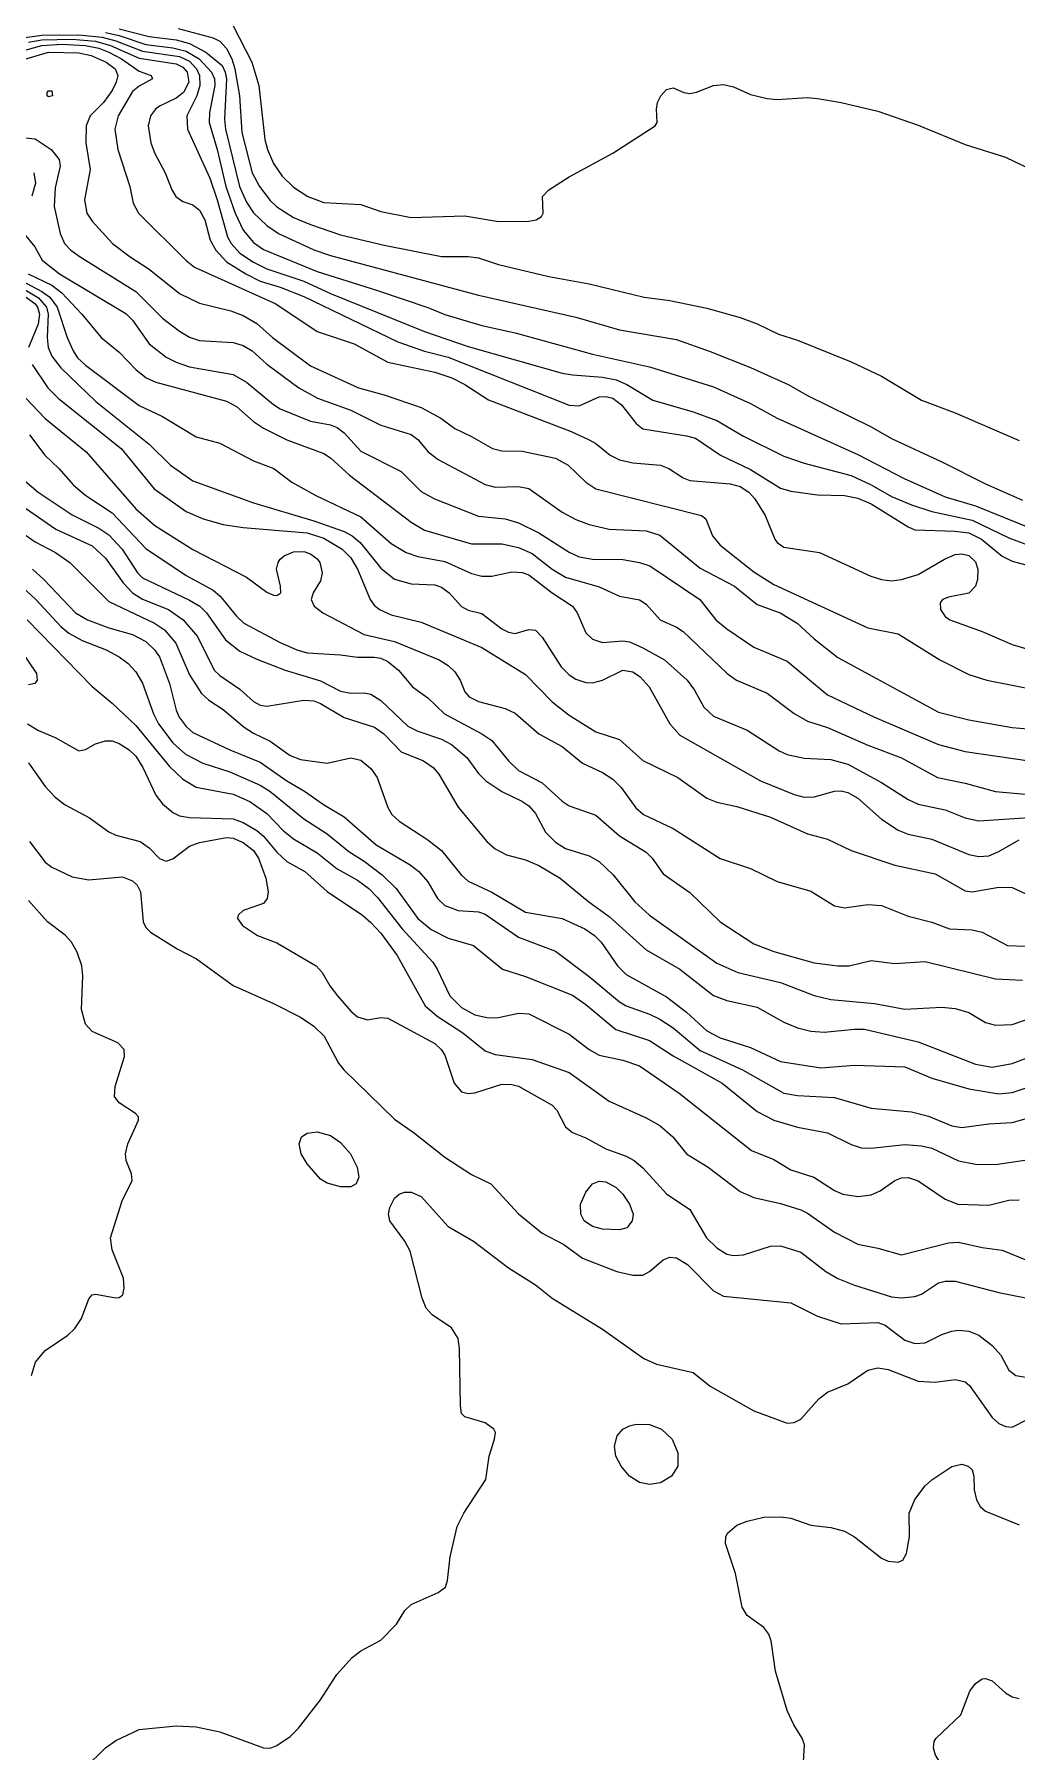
# Model space of a CAD drawing. Extents: x 474277 to 475042, y 254928 to 255625.
# Drawn here: x 474354.9 to 474377.33, y 255284.68 to 255323.88 of the extents above; entities that cross this region are included whole.
import ezdxf

# ---------------------------------------------------------------- set-up
doc = ezdxf.new("R2010")
doc.units = 0
doc.header["$MEASUREMENT"] = 0
doc.layers.add('BaseMapV2_DTM_export_MonNov09090547073261 — entities', color=1, linetype='CONTINUOUS')

msp = doc.modelspace()

# ---------------------------------------------------------------- linework, layer by layer
at = {"layer": 'BaseMapV2_DTM_export_MonNov09090547073261 — entities', "color": 15, "linetype": 'Continuous', "true_color": 0xb7484b}
for points in [[(474359.432, 255324.091, 86.5), (474359.866, 255323.248, 86.5), (474360.024, 255322.711, 86.5), (474360.163, 255321.484, 86.5), (474360.225, 255321.254, 86.5), (474360.361, 255320.93, 86.5), (474360.561, 255320.641, 86.5), (474360.821, 255320.394, 86.5), (474361.146, 255320.181, 86.5), (474361.511, 255320.046, 86.5), (474362.354, 255319.997, 86.5), (474362.814, 255319.841, 86.5), (474363.504, 255319.7, 86.5), (474364.731, 255319.742, 86.5), (474365.498, 255319.609, 86.5), (474366.188, 255319.614, 86.5), (474366.361, 255319.644, 86.5), (474366.481, 255319.721, 86.5), (474366.516, 255319.797, 86.5), (474366.506, 255320.181, 86.5), (474366.644, 255320.334, 86.5), (474367.108, 255320.627, 86.5), (474368.105, 255321.166, 86.5), (474369.077, 255321.791, 86.5), (474369.12, 255321.868, 86.5), (474369.102, 255322.174, 86.5), (474369.127, 255322.328, 86.5), (474369.202, 255322.481, 86.5), (474369.332, 255322.62, 86.5), (474369.485, 255322.661, 86.5), (474369.728, 255322.558, 86.5), (474369.869, 255322.531, 86.5), (474370.022, 255322.562, 86.5), (474370.405, 255322.714, 86.5), (474370.635, 255322.735, 86.5), (474370.865, 255322.682, 86.5), (474371.249, 255322.51, 86.5), (474371.632, 255322.419, 86.5), (474371.862, 255322.396, 86.5), (474372.552, 255322.437, 86.5), (474372.782, 255322.421, 86.5), (474373.323, 255322.328, 86.5), (474374.162, 255322.127, 86.5), (474375.082, 255321.805, 86.5), (474376.156, 255321.369, 86.5), (474377.076, 255321.076, 86.5), (474378.467, 255320.411, 86.5)], [(474354.227, 255323.391, 88), (474355.071, 255323.631, 88), (474355.53, 255323.656, 88), (474356.067, 255323.631, 88), (474356.373, 255323.565, 88), (474356.6, 255323.478, 88), (474356.893, 255323.325, 88), (474357.294, 255323.04, 88), (474357.569, 255322.941, 88), (474357.599, 255322.865, 88), (474357.294, 255322.702, 88), (474357.14, 255322.576, 88), (474356.816, 255322.021, 88), (474356.739, 255321.714, 88), (474356.81, 255321.254, 88), (474357.08, 255320.411, 88), (474357.16, 255320.027, 88), (474357.279, 255319.797, 88), (474358.367, 255318.723, 88), (474358.555, 255318.571, 88), (474360.414, 255317.727, 88), (474361.357, 255317.095, 88), (474362.201, 255316.819, 88), (474362.968, 255316.402, 88), (474364.041, 255316.171, 88), (474364.431, 255316.04, 88), (474364.73, 255315.887, 88), (474365.268, 255315.542, 88), (474367.156, 255314.814, 88), (474367.568, 255314.624, 88), (474367.722, 255314.539, 88), (474368.048, 255314.277, 88), (474368.258, 255314.171, 88), (474368.565, 255314.097, 88), (474369.195, 255314.047, 88), (474369.388, 255313.97, 88), (474369.715, 255313.758, 88), (474369.869, 255313.694, 88), (474370.789, 255313.623, 88), (474371.019, 255313.559, 88), (474371.213, 255313.433, 88), (474371.354, 255313.28, 88), (474371.586, 255312.897, 88), (474371.805, 255312.36, 88), (474371.862, 255312.283, 88), (474372.015, 255312.177, 88), (474372.83, 255312.053, 88), (474373.997, 255311.516, 88), (474374.239, 255311.438, 88), (474374.469, 255311.407, 88), (474374.699, 255311.434, 88), (474375.082, 255311.552, 88), (474375.678, 255311.9, 88), (474375.926, 255312.007, 88), (474376.079, 255312.023, 88), (474376.233, 255311.982, 88), (474376.386, 255311.837, 88), (474376.442, 255311.67, 88), (474376.436, 255311.44, 88), (474376.386, 255311.285, 88), (474376.233, 255311.129, 88), (474375.773, 255311.036, 88), (474375.639, 255310.98, 88), (474375.581, 255310.903, 88), (474375.589, 255310.75, 88), (474375.693, 255310.596, 88), (474375.803, 255310.52, 88), (474376.539, 255310.254, 88), (474377.229, 255309.954, 88), (474377.92, 255309.749, 88)], [(474354.687, 255323.809, 87.5), (474355.07, 255323.864, 87.5), (474355.913, 255323.869, 87.5), (474356.45, 255323.817, 87.5), (474356.757, 255323.734, 87.5), (474357.37, 255323.498, 87.5), (474358.214, 255323.377, 87.5), (474358.444, 255323.267, 87.5), (474358.605, 255323.095, 87.5), (474358.668, 255322.941, 87.5), (474358.681, 255322.711, 87.5), (474358.613, 255322.481, 87.5), (474358.384, 255322.021, 87.5), (474358.398, 255321.714, 87.5), (474358.904, 255320.602, 87.5), (474359.078, 255320.104, 87.5), (474359.314, 255319.261, 87.5), (474359.392, 255319.107, 87.5), (474359.594, 255318.886, 87.5), (474359.901, 255318.681, 87.5), (474360.207, 255318.526, 87.5), (474361.051, 255318.25, 87.5), (474361.664, 255317.963, 87.5), (474363.811, 255317.101, 87.5), (474364.808, 255316.758, 87.5), (474366.955, 255316.151, 87.5), (474367.185, 255316.106, 87.5), (474367.875, 255316.058, 87.5), (474368.182, 255315.993, 87.5), (474368.426, 255315.887, 87.5), (474369.025, 255315.533, 87.5), (474369.945, 255315.266, 87.5), (474370.482, 255315.066, 87.5), (474371.095, 255314.71, 87.5), (474372.015, 255314.25, 87.5), (474372.475, 255314.09, 87.5), (474373.549, 255313.813, 87.5), (474374.009, 255313.602, 87.5), (474374.469, 255313.335, 87.5), (474374.929, 255313.144, 87.5), (474375.389, 255312.99, 87.5), (474376.309, 255312.788, 87.5), (474377.153, 255312.387, 87.5), (474378.226, 255311.989, 87.5)], [(474354.763, 255323.704, 87.75), (474355.07, 255323.755, 87.75), (474355.76, 255323.77, 87.75), (474356.297, 255323.726, 87.75), (474356.64, 255323.631, 87.75), (474357.294, 255323.339, 87.75), (474358.137, 255323.21, 87.75), (474358.29, 255323.132, 87.75), (474358.393, 255323.018, 87.75), (474358.428, 255322.788, 87.75), (474358.304, 255322.558, 87.75), (474358.137, 255322.425, 87.75), (474357.754, 255322.241, 87.75), (474357.665, 255322.174, 87.75), (474357.555, 255322.021, 87.75), (474357.5, 255321.791, 87.75), (474357.557, 255321.408, 87.75), (474357.641, 255321.178, 87.75), (474357.889, 255320.718, 87.75), (474358.037, 255320.334, 87.75), (474358.127, 255320.181, 87.75), (474358.29, 255320.063, 87.75), (474358.52, 255319.99, 87.75), (474358.674, 255319.87, 87.75), (474358.79, 255319.644, 87.75), (474358.914, 255319.184, 87.75), (474359.044, 255318.954, 87.75), (474359.287, 255318.69, 87.75), (474359.726, 255318.417, 87.75), (474360.054, 255318.249, 87.75), (474360.514, 255318.107, 87.75), (474361.051, 255317.898, 87.75), (474363.198, 255316.864, 87.75), (474363.811, 255316.646, 87.75), (474364.348, 255316.512, 87.75), (474367.108, 255315.417, 87.75), (474367.338, 255315.403, 87.75), (474367.798, 255315.608, 87.75), (474367.952, 255315.618, 87.75), (474368.105, 255315.575, 87.75), (474368.308, 255315.427, 87.75), (474368.642, 255314.999, 87.75), (474368.795, 255314.88, 87.75), (474369.792, 255314.719, 87.75), (474369.992, 255314.66, 87.75), (474370.565, 255314.277, 87.75), (474371.249, 255313.945, 87.75), (474371.939, 255313.521, 87.75), (474372.169, 255313.456, 87.75), (474372.782, 255313.368, 87.75), (474373.396, 255313.358, 87.75), (474373.702, 255313.297, 87.75), (474374.009, 255313.165, 87.75), (474374.852, 255312.637, 87.75), (474375.006, 255312.571, 87.75), (474375.926, 255312.541, 87.75), (474376.233, 255312.499, 87.75), (474376.525, 255312.36, 87.75), (474376.999, 255311.971, 87.75), (474377.229, 255311.854, 87.75), (474377.536, 255311.774, 87.75)], [(474356.527, 255323.922, 87.25), (474356.834, 255323.854, 87.25), (474357.447, 255323.651, 87.25), (474358.06, 255323.576, 87.25), (474358.367, 255323.5, 87.25), (474358.661, 255323.325, 87.25), (474358.943, 255323.018, 87.25), (474359.014, 255322.865, 87.25), (474359.021, 255322.711, 87.25), (474358.897, 255322.098, 87.25), (474358.888, 255321.868, 87.25), (474359.074, 255321.254, 87.25), (474359.271, 255320.411, 87.25), (474359.483, 255319.797, 87.25), (474359.668, 255319.414, 87.25), (474359.901, 255319.132, 87.25), (474360.131, 255318.967, 87.25), (474361.357, 255318.471, 87.25), (474362.738, 255318.035, 87.25), (474363.888, 255317.645, 87.25), (474364.271, 255317.484, 87.25), (474365.115, 255317.238, 87.25), (474365.881, 255317.069, 87.25), (474367.645, 255316.585, 87.25), (474368.948, 255316.291, 87.25), (474370.405, 255315.833, 87.25), (474371.249, 255315.455, 87.25), (474371.862, 255315.118, 87.25), (474373.702, 255314.29, 87.25), (474374.759, 255313.74, 87.25), (474375.696, 255313.328, 87.25), (474376.386, 255313.121, 87.25), (474377.703, 255312.59, 87.25)], [(474356.834, 255324.011, 87), (474357.524, 255323.832, 87), (474358.137, 255323.756, 87), (474358.444, 255323.675, 87), (474358.813, 255323.478, 87), (474359.185, 255323.171, 87), (474359.259, 255323.018, 87), (474359.285, 255322.865, 87), (474359.245, 255321.944, 87), (474359.264, 255321.714, 87), (474359.585, 255320.411, 87), (474359.747, 255320.05, 87), (474359.901, 255319.807, 87), (474360.207, 255319.515, 87), (474360.475, 255319.337, 87), (474361.281, 255318.961, 87), (474361.664, 255318.832, 87), (474365.038, 255317.925, 87), (474367.262, 255317.424, 87), (474368.258, 255317.137, 87), (474369.562, 255316.916, 87), (474370.329, 255316.641, 87), (474371.249, 255316.28, 87), (474372.111, 255315.887, 87), (474372.552, 255315.64, 87), (474374.009, 255314.919, 87), (474374.469, 255314.654, 87), (474375.619, 255314.123, 87), (474376.616, 255313.618, 87), (474377.459, 255313.252, 87)], [(474358.184, 255324.015, 86.75), (474358.98, 255323.799, 86.75), (474359.134, 255323.724, 86.75), (474359.287, 255323.559, 86.75), (474359.411, 255323.325, 86.75), (474359.477, 255323.095, 86.75), (474359.586, 255322.481, 86.75), (474359.636, 255321.638, 86.75), (474359.871, 255320.718, 86.75), (474360.039, 255320.411, 86.75), (474360.284, 255320.086, 86.75), (474360.437, 255319.947, 86.75), (474360.821, 255319.704, 86.75), (474361.204, 255319.539, 86.75), (474361.894, 255319.304, 86.75), (474362.891, 255319.073, 86.75), (474364.194, 255318.811, 86.75), (474364.808, 255318.813, 86.75), (474365.038, 255318.783, 86.75), (474365.498, 255318.631, 86.75), (474366.648, 255318.357, 86.75), (474367.568, 255318.187, 86.75), (474368.821, 255317.881, 86.75), (474369.408, 255317.807, 86.75), (474370.252, 255317.629, 86.75), (474371.018, 255317.42, 86.75), (474371.402, 255317.277, 86.75), (474371.889, 255317.037, 86.75), (474372.322, 255316.899, 86.75), (474373.549, 255316.408, 86.75), (474374.239, 255316.079, 86.75), (474375.159, 255315.528, 86.75), (474375.926, 255315.24, 86.75), (474377.383, 255314.612, 86.75)], [(474354.533, 255323.273, 88.25), (474355.223, 255323.474, 88.25), (474355.913, 255323.462, 88.25), (474356.195, 255323.401, 88.25), (474356.538, 255323.248, 88.25), (474356.749, 255323.095, 88.25), (474356.804, 255322.941, 88.25), (474356.772, 255322.788, 88.25), (474356.68, 255322.6, 88.25), (474356.482, 255322.328, 88.25), (474356.177, 255322.021, 88.25), (474356.087, 255321.791, 88.25), (474356.073, 255321.408, 88.25), (474356.177, 255320.794, 88.25), (474356.047, 255320.104, 88.25), (474356.101, 255319.797, 88.25), (474356.22, 255319.617, 88.25), (474356.688, 255319.107, 88.25), (474357.086, 255318.801, 88.25), (474357.524, 255318.523, 88.25), (474358.214, 255317.967, 88.25), (474358.674, 255317.744, 88.25), (474359.39, 255317.574, 88.25), (474359.671, 255317.464, 88.25), (474359.977, 255317.282, 88.25), (474360.341, 255316.96, 88.25), (474361.204, 255316.315, 88.25), (474362.298, 255315.81, 88.25), (474362.891, 255315.65, 88.25), (474363.734, 255315.366, 88.25), (474364.184, 255315.12, 88.25), (474364.501, 255314.882, 88.25), (474364.885, 255314.703, 88.25), (474365.36, 255314.43, 88.25), (474365.575, 255314.376, 88.25), (474366.035, 255314.37, 88.25), (474366.801, 255314.207, 88.25), (474367.087, 255314.047, 88.25), (474367.492, 255313.658, 88.25), (474367.722, 255313.504, 88.25), (474370.133, 255312.897, 88.25), (474370.235, 255312.82, 88.25), (474370.383, 255312.437, 88.25), (474370.559, 255312.222, 88.25), (474371.325, 255311.61, 88.25), (474371.785, 255311.324, 88.25), (474373.932, 255310.331, 88.25), (474374.622, 255310.198, 88.25), (474375.571, 255309.6, 88.25), (474376.233, 255309.267, 88.25), (474376.651, 255309.139, 88.25), (474377.843, 255308.904, 88.25)], [(474355.316, 255322.481, 88.5), (474355.223, 255322.455, 88.5), (474355.193, 255322.481, 88.5), (474355.19, 255322.558, 88.5), (474355.223, 255322.596, 88.5), (474355.3, 255322.589, 88.5), (474355.316, 255322.481, 88.5)], [(474354.687, 255321.523, 88.5), (474354.917, 255321.494, 88.5), (474355.283, 255321.254, 88.5), (474355.468, 255321.024, 88.5), (474355.486, 255320.871, 88.5), (474355.377, 255320.376, 88.5), (474355.356, 255319.951, 88.5), (474355.492, 255319.337, 88.5), (474355.59, 255319.107, 88.5), (474355.733, 255318.954, 88.5), (474355.943, 255318.801, 88.5), (474357.217, 255318.012, 88.5), (474357.83, 255317.402, 88.5), (474358.214, 255317.105, 88.5), (474358.444, 255316.972, 88.5), (474358.674, 255316.895, 88.5), (474359.441, 255316.848, 88.5), (474359.671, 255316.781, 88.5), (474359.872, 255316.654, 88.5), (474360.207, 255316.355, 88.5), (474360.937, 255315.81, 88.5), (474361.365, 255315.58, 88.5), (474362.124, 255315.305, 88.5), (474362.814, 255314.96, 88.5), (474363.504, 255314.747, 88.5), (474363.658, 255314.63, 88.5), (474363.895, 255314.353, 88.5), (474364.118, 255314.178, 88.5), (474365.191, 255313.606, 88.5), (474365.421, 255313.548, 88.5), (474365.958, 255313.564, 88.5), (474366.188, 255313.516, 88.5), (474366.948, 255312.973, 88.5), (474367.262, 255312.804, 88.5), (474367.568, 255312.694, 88.5), (474368.028, 255312.586, 88.5), (474368.872, 255312.549, 88.5), (474369.178, 255312.447, 88.5), (474370.099, 255311.695, 88.5), (474370.885, 255311.286, 88.5), (474371.402, 255310.87, 88.5), (474371.93, 255310.673, 88.5), (474372.315, 255310.443, 88.5), (474372.706, 255310.084, 88.5), (474373.242, 255309.658, 88.5), (474375.543, 255308.411, 88.5), (474376.233, 255308.233, 88.5), (474377.229, 255308.058, 88.5), (474377.843, 255308.003, 88.5)], [(474354.885, 255320.718, 88.75), (474354.923, 255320.488, 88.75), (474354.84, 255320.189, 88.75)], [(474354.658, 255319.337, 88.75), (474354.913, 255319.031, 88.75), (474355.077, 255318.724, 88.75), (474355.478, 255318.417, 88.75), (474356.987, 255317.512, 88.75), (474357.14, 255317.354, 88.75), (474357.524, 255316.82, 88.75), (474357.907, 255316.512, 88.75), (474358.137, 255316.398, 88.75), (474358.444, 255316.294, 88.75), (474359.441, 255316.114, 88.75), (474359.747, 255315.944, 88.75), (474360.361, 255315.429, 88.75), (474360.514, 255315.332, 88.75), (474361.204, 255315.051, 88.75), (474361.664, 255314.971, 88.75), (474361.818, 255314.907, 88.75), (474361.971, 255314.787, 88.75), (474362.354, 255314.368, 88.75), (474363.274, 255313.901, 88.75), (474363.734, 255313.447, 88.75), (474364.034, 255313.28, 88.75), (474365.038, 255312.881, 88.75), (474365.651, 255312.825, 88.75), (474365.958, 255312.73, 88.75), (474366.418, 255312.5, 88.75), (474367.108, 255312.061, 88.75), (474367.338, 255311.954, 88.75), (474367.645, 255311.902, 88.75), (474368.335, 255311.894, 88.75), (474368.718, 255311.823, 88.75), (474368.954, 255311.746, 88.75), (474370.093, 255310.98, 88.75), (474370.463, 255310.52, 88.75), (474370.712, 255310.313, 88.75), (474371.325, 255309.889, 88.75), (474372.092, 255309.572, 88.75), (474373.012, 255308.804, 88.75), (474374.082, 255308.296, 88.75), (474375.543, 255307.669, 88.75), (474376.156, 255307.511, 88.75), (474377.613, 255307.295, 88.75)], [(474354.303, 255318.426, 89.25), (474355.07, 255318.009, 89.25), (474355.254, 255317.881, 89.25), (474355.424, 255317.651, 89.25), (474355.651, 255316.96, 89.25), (474355.783, 255316.654, 89.25), (474355.882, 255316.5, 89.25), (474356.067, 255316.329, 89.25), (474357.294, 255315.407, 89.25), (474357.83, 255315.162, 89.25), (474358.597, 255314.694, 89.25), (474359.134, 255314.553, 89.25), (474359.901, 255314.148, 89.25), (474360.371, 255313.97, 89.25), (474360.781, 255313.663, 89.25), (474361.326, 255313.357, 89.25), (474362.354, 255312.869, 89.25), (474363.044, 255312.26, 89.25), (474363.389, 255312.053, 89.25), (474363.658, 255311.966, 89.25), (474364.271, 255311.847, 89.25), (474364.885, 255311.577, 89.25), (474365.115, 255311.511, 89.25), (474365.345, 255311.514, 89.25), (474365.805, 255311.611, 89.25), (474366.035, 255311.596, 89.25), (474366.188, 255311.542, 89.25), (474366.725, 255311.13, 89.25), (474367.186, 255310.826, 89.25), (474367.295, 255310.673, 89.25), (474367.492, 255310.222, 89.25), (474367.645, 255310.076, 89.25), (474367.875, 255310, 89.25), (474368.335, 255310.037, 89.25), (474368.488, 255310.016, 89.25), (474368.795, 255309.88, 89.25), (474369.288, 255309.6, 89.25), (474369.802, 255309.139, 89.25), (474369.971, 255308.909, 89.25), (474370.186, 255308.526, 89.25), (474370.405, 255308.321, 89.25), (474371.172, 255308, 89.25), (474371.909, 255307.529, 89.25), (474372.092, 255307.441, 89.25), (474372.475, 255307.357, 89.25), (474373.089, 255307.326, 89.25), (474373.472, 255307.225, 89.25), (474374.239, 255306.805, 89.25), (474374.852, 255306.416, 89.25), (474375.082, 255306.311, 89.25), (474375.696, 255306.178, 89.25), (474376.156, 255305.994, 89.25), (474376.463, 255305.931, 89.25), (474377.613, 255306.004, 89.25)], [(474354.759, 255318.417, 89), (474355.3, 255318.154, 89), (474355.53, 255317.98, 89), (474355.988, 255317.497, 89), (474356.424, 255316.96, 89), (474356.834, 255316.628, 89), (474357.217, 255316.231, 89), (474357.456, 255316.04, 89), (474357.677, 255315.945, 89), (474359.287, 255315.509, 89), (474359.517, 255315.384, 89), (474359.901, 255315.042, 89), (474360.131, 255314.895, 89), (474360.667, 255314.627, 89), (474361.511, 255314.317, 89), (474361.664, 255314.217, 89), (474362.093, 255313.817, 89), (474363.504, 255312.744, 89), (474363.811, 255312.561, 89), (474364.885, 255312.253, 89), (474365.575, 255312.249, 89), (474365.958, 255312.165, 89), (474366.265, 255312.03, 89), (474366.725, 255311.672, 89), (474367.031, 255311.49, 89), (474367.798, 255311.272, 89), (474368.258, 255311.059, 89), (474368.718, 255310.976, 89), (474368.872, 255310.878, 89), (474369.188, 255310.52, 89), (474369.562, 255310.35, 89), (474369.715, 255310.249, 89), (474370.719, 255309.293, 89), (474370.934, 255309.139, 89), (474371.632, 255308.841, 89), (474372.245, 255308.377, 89), (474372.552, 255308.203, 89), (474373.012, 255308.06, 89), (474373.932, 255307.655, 89), (474374.699, 255307.363, 89), (474375.52, 255306.916, 89), (474376.156, 255306.79, 89), (474376.846, 255306.597, 89), (474378.456, 255306.452, 89)], [(474354.687, 255318.05, 89.5), (474354.993, 255317.867, 89.5), (474355.18, 255317.651, 89.5), (474355.215, 255317.497, 89.5), (474355.19, 255316.96, 89.5), (474355.214, 255316.73, 89.5), (474355.3, 255316.535, 89.5), (474355.503, 255316.27, 89.5), (474356.302, 255315.504, 89.5), (474357.524, 255314.526, 89.5), (474358.011, 255314.047, 89.5), (474358.52, 255313.687, 89.5), (474359.901, 255313.19, 89.5), (474361.281, 255312.775, 89.5), (474361.971, 255312.532, 89.5), (474362.154, 255312.437, 89.5), (474362.34, 255312.283, 89.5), (474362.814, 255311.694, 89.5), (474363.121, 255311.447, 89.5), (474363.504, 255311.34, 89.5), (474364.041, 255311.317, 89.5), (474364.194, 255311.266, 89.5), (474364.372, 255311.133, 89.5), (474364.655, 255310.822, 89.5), (474364.808, 255310.741, 89.5), (474365.115, 255310.659, 89.5), (474365.575, 255310.313, 89.5), (474365.728, 255310.233, 89.5), (474365.881, 255310.207, 89.5), (474366.188, 255310.294, 89.5), (474366.341, 255310.281, 89.5), (474366.495, 255310.123, 89.5), (474366.928, 255309.446, 89.5), (474367.108, 255309.261, 89.5), (474367.262, 255309.16, 89.5), (474367.492, 255309.087, 89.5), (474367.645, 255309.082, 89.5), (474367.875, 255309.137, 89.5), (474368.335, 255309.365, 89.5), (474368.565, 255309.329, 89.5), (474368.733, 255309.216, 89.5), (474368.936, 255308.986, 89.5), (474369.408, 255308.146, 89.5), (474369.638, 255307.882, 89.5), (474371.479, 255306.839, 89.5), (474372.245, 255306.531, 89.5), (474372.475, 255306.471, 89.5), (474372.706, 255306.477, 89.5), (474373.167, 255306.609, 89.5), (474373.319, 255306.614, 89.5), (474373.472, 255306.575, 89.5), (474373.702, 255306.442, 89.5), (474374.239, 255305.968, 89.5), (474374.622, 255305.717, 89.5), (474374.852, 255305.626, 89.5), (474375.389, 255305.511, 89.5), (474376.233, 255305.159, 89.5), (474376.463, 255305.114, 89.5), (474376.693, 255305.132, 89.5), (474376.923, 255305.226, 89.5), (474377.383, 255305.496, 89.5)], [(474354.717, 255317.881, 89.75), (474354.921, 255317.727, 89.75), (474354.975, 255317.651, 89.75), (474355.017, 255317.497, 89.75), (474354.984, 255317.267, 89.75), (474354.768, 255316.73, 89.75)], [(474354.85, 255316.347, 89.75), (474355.209, 255315.81, 89.75), (474355.453, 255315.567, 89.75), (474356.882, 255314.43, 89.75), (474357.638, 255313.51, 89.75), (474358.367, 255312.988, 89.75), (474358.754, 255312.82, 89.75), (474359.211, 255312.694, 89.75), (474359.671, 255312.624, 89.75), (474361.127, 255312.503, 89.75), (474361.511, 255312.379, 89.75), (474361.926, 255312.13, 89.75), (474362.124, 255311.93, 89.75), (474362.276, 255311.67, 89.75), (474362.565, 255310.98, 89.75), (474362.661, 255310.848, 89.75), (474362.778, 255310.75, 89.75), (474363.044, 255310.632, 89.75), (474363.734, 255310.462, 89.75), (474365.115, 255309.888, 89.75), (474366.111, 255309.265, 89.75), (474366.725, 255308.646, 89.75), (474367.108, 255308.341, 89.75), (474367.722, 255307.96, 89.75), (474368.258, 255307.784, 89.75), (474368.795, 255307.308, 89.75), (474369.596, 255306.916, 89.75), (474370.252, 255306.449, 89.75), (474370.482, 255306.358, 89.75), (474370.942, 255306.254, 89.75), (474371.709, 255306.015, 89.75), (474372.552, 255305.629, 89.75), (474373.012, 255305.507, 89.75), (474373.549, 255305.252, 89.75), (474374.546, 255304.914, 89.75), (474375.466, 255304.717, 89.75), (474376.156, 255304.327, 89.75), (474376.309, 255304.305, 89.75), (474376.923, 255304.416, 89.75), (474377.229, 255304.408, 89.75), (474377.536, 255304.265, 89.75)], [(474354.687, 255315.595, 90), (474355.147, 255315.116, 90), (474356.081, 255314.353, 90), (474357.221, 255313.05, 90), (474357.654, 255312.667, 90), (474358.52, 255312.12, 90), (474359.747, 255311.492, 90), (474360.207, 255311.15, 90), (474360.361, 255311.08, 90), (474360.437, 255311.073, 90), (474360.528, 255311.133, 90), (474360.523, 255311.286, 90), (474360.431, 255311.67, 90), (474360.466, 255311.823, 90), (474360.516, 255311.9, 90), (474360.604, 255311.976, 90), (474360.821, 255312.066, 90), (474361.051, 255312.074, 90), (474361.204, 255312.024, 90), (474361.357, 255311.909, 90), (474361.417, 255311.823, 90), (474361.473, 255311.593, 90), (474361.434, 255311.408, 90), (474361.268, 255311.133, 90), (474361.223, 255310.98, 90), (474361.292, 255310.826, 90), (474361.486, 255310.673, 90), (474362.431, 255310.18, 90), (474363.121, 255310.025, 90), (474364.146, 255309.6, 90), (474364.348, 255309.472, 90), (474364.501, 255309.326, 90), (474364.619, 255309.139, 90), (474364.731, 255308.871, 90), (474364.827, 255308.756, 90), (474365.038, 255308.649, 90), (474365.651, 255308.491, 90), (474365.881, 255308.385, 90), (474366.42, 255307.913, 90), (474366.955, 255307.626, 90), (474367.415, 255307.241, 90), (474367.875, 255307.03, 90), (474368.105, 255306.876, 90), (474368.3, 255306.686, 90), (474368.634, 255306.226, 90), (474368.812, 255306.072, 90), (474369.485, 255305.75, 90), (474370.559, 255305.072, 90), (474371.249, 255304.837, 90), (474371.862, 255304.541, 90), (474372.629, 255304.323, 90), (474373.166, 255303.987, 90), (474373.396, 255303.946, 90), (474373.932, 255304.015, 90), (474374.239, 255303.999, 90), (474374.852, 255303.752, 90), (474375.389, 255303.616, 90), (474375.798, 255303.465, 90), (474376.309, 255303.439, 90), (474376.539, 255303.39, 90), (474377.119, 255303.082, 90), (474377.536, 255303.066, 90)], [(474354.791, 255314.737, 90.25), (474355.139, 255314.277, 90.25), (474355.463, 255313.97, 90.25), (474355.792, 255313.587, 90.25), (474356.072, 255313.357, 90.25), (474356.68, 255312.958, 90.25), (474357.447, 255312.144, 90.25), (474358.367, 255311.527, 90.25), (474358.98, 255311.197, 90.25), (474359.146, 255311.056, 90.25), (474359.517, 255310.603, 90.25), (474359.684, 255310.443, 90.25), (474360.514, 255310, 90.25), (474360.897, 255309.828, 90.25), (474361.127, 255309.766, 90.25), (474361.894, 255309.719, 90.25), (474362.278, 255309.665, 90.25), (474362.661, 255309.668, 90.25), (474362.814, 255309.639, 90.25), (474362.968, 255309.567, 90.25), (474363.216, 255309.369, 90.25), (474363.538, 255308.986, 90.25), (474363.888, 255308.734, 90.25), (474364.264, 255308.373, 90.25), (474365.12, 255307.913, 90.25), (474365.345, 255307.761, 90.25), (474365.728, 255307.296, 90.25), (474365.958, 255307.074, 90.25), (474366.495, 255306.799, 90.25), (474366.955, 255306.377, 90.25), (474367.108, 255306.274, 90.25), (474367.722, 255306.058, 90.25), (474368.258, 255305.584, 90.25), (474368.872, 255305.212, 90.25), (474369.003, 255305.076, 90.25), (474369.255, 255304.716, 90.25), (474369.869, 255304.295, 90.25), (474370.561, 255303.619, 90.25), (474371.325, 255303.121, 90.25), (474371.785, 255302.942, 90.25), (474372.706, 255302.689, 90.25), (474373.242, 255302.617, 90.25), (474373.507, 255302.622, 90.25), (474374.009, 255302.743, 90.25), (474374.546, 255302.672, 90.25), (474375.236, 255302.719, 90.25), (474376.846, 255302.321, 90.25), (474377.459, 255302.293, 90.25)], [(474354.533, 255313.816, 90.5), (474354.988, 255313.433, 90.5), (474355.76, 255312.917, 90.5), (474356.373, 255312.61, 90.5), (474356.604, 255312.458, 90.5), (474356.909, 255312.13, 90.5), (474357.256, 255311.593, 90.5), (474357.37, 255311.475, 90.5), (474358.444, 255310.968, 90.5), (474358.676, 255310.826, 90.5), (474358.833, 255310.673, 90.5), (474359.266, 255310.06, 90.5), (474359.594, 255309.798, 90.5), (474359.977, 255309.616, 90.5), (474360.627, 255309.369, 90.5), (474361.434, 255309.124, 90.5), (474361.894, 255308.89, 90.5), (474362.124, 255308.846, 90.5), (474362.431, 255308.847, 90.5), (474362.584, 255308.818, 90.5), (474362.814, 255308.675, 90.5), (474363.428, 255308.092, 90.5), (474363.658, 255307.978, 90.5), (474364.194, 255307.79, 90.5), (474364.424, 255307.667, 90.5), (474364.776, 255307.376, 90.5), (474365.038, 255307.005, 90.5), (474365.208, 255306.839, 90.5), (474365.575, 255306.6, 90.5), (474366.033, 255306.379, 90.5), (474366.188, 255306.27, 90.5), (474366.341, 255306.095, 90.5), (474366.571, 255305.673, 90.5), (474366.801, 255305.444, 90.5), (474367.031, 255305.294, 90.5), (474367.568, 255305.128, 90.5), (474367.794, 255304.999, 90.5), (474368.114, 255304.692, 90.5), (474368.607, 255304.079, 90.5), (474368.947, 255303.772, 90.5), (474370.482, 255302.677, 90.5), (474370.961, 255302.469, 90.5), (474371.939, 255302.236, 90.5), (474372.706, 255301.944, 90.5), (474373.089, 255301.851, 90.5), (474374.086, 255301.755, 90.5), (474374.776, 255301.632, 90.5), (474375.619, 255301.675, 90.5), (474375.926, 255301.645, 90.5), (474376.233, 255301.55, 90.5), (474376.616, 255301.327, 90.5), (474376.846, 255301.262, 90.5), (474377.229, 255301.28, 90.5), (474377.689, 255301.441, 90.5)], [(474354.502, 255313.203, 90.75), (474355.394, 255312.59, 90.75), (474356.22, 255312.205, 90.75), (474356.527, 255311.926, 90.75), (474356.925, 255311.363, 90.75), (474357.14, 255311.135, 90.75), (474357.37, 255310.99, 90.75), (474357.963, 255310.75, 90.75), (474358.3, 255310.52, 90.75), (474358.629, 255310.136, 90.75), (474359.006, 255309.369, 90.75), (474359.134, 255309.248, 90.75), (474359.594, 255308.936, 90.75), (474359.901, 255308.651, 90.75), (474360.054, 255308.565, 90.75), (474360.207, 255308.547, 90.75), (474361.051, 255308.679, 90.75), (474361.281, 255308.669, 90.75), (474361.434, 255308.608, 90.75), (474361.971, 255308.287, 90.75), (474362.668, 255308.066, 90.75), (474362.877, 255307.913, 90.75), (474363.274, 255307.5, 90.75), (474363.783, 255307.299, 90.75), (474364.006, 255307.146, 90.75), (474364.134, 255306.993, 90.75), (474364.578, 255306.243, 90.75), (474365.229, 255305.459, 90.75), (474365.421, 255305.287, 90.75), (474365.683, 255305.152, 90.75), (474366.111, 255305.035, 90.75), (474366.418, 255304.906, 90.75), (474366.908, 255304.616, 90.75), (474367.56, 255304.079, 90.75), (474368.028, 255303.742, 90.75), (474368.872, 255302.98, 90.75), (474369.638, 255302.541, 90.75), (474370.405, 255301.943, 90.75), (474370.712, 255301.825, 90.75), (474371.402, 255301.676, 90.75), (474372.015, 255301.336, 90.75), (474372.322, 255301.204, 90.75), (474372.629, 255301.126, 90.75), (474372.936, 255301.105, 90.75), (474373.626, 255301.176, 90.75), (474373.856, 255301.17, 90.75), (474375.082, 255300.885, 90.75), (474376.386, 255300.372, 90.75), (474376.769, 255300.304, 90.75), (474377.229, 255300.387, 90.75), (474378.073, 255300.705, 90.75)], [(474354.612, 255312.513, 91), (474354.917, 255312.295, 91), (474355.382, 255312.053, 91), (474355.713, 255311.823, 91), (474356.604, 255310.932, 91), (474357.643, 255310.443, 91), (474357.874, 255310.29, 91), (474358.128, 255309.983, 91), (474358.444, 255309.263, 91), (474358.715, 255308.833, 91), (474358.882, 255308.679, 91), (474359.211, 255308.473, 91), (474359.693, 255308.066, 91), (474359.901, 255307.932, 91), (474360.284, 255307.748, 91), (474360.744, 255307.417, 91), (474360.974, 255307.331, 91), (474361.587, 255307.248, 91), (474362.124, 255307.363, 91), (474362.354, 255307.315, 91), (474362.584, 255307.121, 91), (474362.727, 255306.916, 91), (474362.968, 255306.231, 91), (474363.062, 255306.072, 91), (474363.233, 255305.919, 91), (474363.888, 255305.492, 91), (474364.194, 255305.251, 91), (474364.647, 255304.692, 91), (474364.808, 255304.554, 91), (474365.345, 255304.301, 91), (474366.111, 255303.845, 91), (474366.955, 255303.702, 91), (474367.466, 255303.465, 91), (474367.688, 255303.312, 91), (474367.845, 255303.159, 91), (474368.218, 255302.622, 91), (474368.412, 255302.421, 91), (474369.332, 255301.913, 91), (474369.792, 255301.562, 91), (474370.252, 255301.134, 91), (474370.559, 255300.975, 91), (474371.249, 255300.752, 91), (474371.939, 255300.433, 91), (474372.859, 255300.29, 91), (474373.626, 255300.347, 91), (474374.776, 255300.311, 91), (474375.389, 255300.057, 91), (474376.233, 255299.807, 91), (474376.923, 255299.698, 91), (474377.229, 255299.725, 91), (474377.843, 255299.93, 91)], [(474354.857, 255311.67, 91.25), (474355.119, 255311.44, 91.25), (474355.838, 255310.673, 91.25), (474356.117, 255310.52, 91.25), (474356.604, 255310.333, 91.25), (474357.14, 255310.183, 91.25), (474357.447, 255310.021, 91.25), (474357.647, 255309.83, 91.25), (474357.754, 255309.671, 91.25), (474357.987, 255309.063, 91.25), (474358.137, 255308.451, 91.25), (474358.207, 255308.296, 91.25), (474358.367, 255308.08, 91.25), (474358.52, 255307.946, 91.25), (474359.364, 255307.549, 91.25), (474360.054, 255307.269, 91.25), (474360.667, 255306.839, 91.25), (474361.072, 255306.609, 91.25), (474361.499, 255306.302, 91.25), (474361.971, 255306.018, 91.25), (474362.705, 255305.382, 91.25), (474363.481, 255304.922, 91.25), (474363.68, 255304.769, 91.25), (474363.885, 255304.539, 91.25), (474364.106, 255304.156, 91.25), (474364.271, 255303.998, 91.25), (474364.578, 255303.879, 91.25), (474365.038, 255303.848, 91.25), (474365.191, 255303.801, 91.25), (474365.958, 255303.269, 91.25), (474366.801, 255302.954, 91.25), (474367.568, 255302.373, 91.25), (474368.258, 255301.795, 91.25), (474368.412, 255301.708, 91.25), (474368.948, 255301.516, 91.25), (474369.178, 255301.403, 91.25), (474369.485, 255301.2, 91.25), (474370.099, 255300.682, 91.25), (474371.069, 255300.245, 91.25), (474372.015, 255299.713, 91.25), (474372.322, 255299.658, 91.25), (474373.166, 255299.615, 91.25), (474374.009, 255299.37, 91.25), (474374.929, 255299.285, 91.25), (474375.313, 255299.183, 91.25), (474375.849, 255298.966, 91.25), (474376.079, 255298.928, 91.25), (474376.693, 255299.015, 91.25), (474377.229, 255299.039, 91.25), (474378.226, 255299.322, 91.25)], [(474354.533, 255311.351, 91.5), (474354.934, 255310.98, 91.5), (474355.503, 255310.366, 91.5), (474355.689, 255310.213, 91.5), (474355.99, 255310.046, 91.5), (474356.54, 255309.83, 91.5), (474356.834, 255309.675, 91.5), (474357.044, 255309.523, 91.5), (474357.217, 255309.328, 91.5), (474357.37, 255309.071, 91.5), (474357.623, 255308.373, 91.5), (474357.735, 255308.143, 91.5), (474358.06, 255307.709, 91.5), (474358.351, 255307.453, 91.5), (474358.75, 255307.245, 91.5), (474359.364, 255307.05, 91.5), (474360.054, 255306.742, 91.5), (474360.278, 255306.609, 91.5), (474361.051, 255305.974, 91.5), (474361.587, 255305.628, 91.5), (474362.082, 255305.229, 91.5), (474362.431, 255305.01, 91.5), (474362.839, 255304.692, 91.5), (474363.158, 255304.386, 91.5), (474363.655, 255303.695, 91.5), (474363.964, 255303.445, 91.5), (474364.348, 255303.253, 91.5), (474364.925, 255303.082, 91.5), (474365.592, 255302.545, 91.5), (474366.111, 255302.373, 91.5), (474367.185, 255301.949, 91.5), (474367.492, 255301.732, 91.5), (474368.176, 255301.165, 91.5), (474368.948, 255300.917, 91.5), (474369.485, 255300.562, 91.5), (474370.605, 255299.938, 91.5), (474371.402, 255299.295, 91.5), (474371.785, 255299.095, 91.5), (474372.322, 255298.933, 91.5), (474373.012, 255298.805, 91.5), (474373.549, 255298.54, 91.5), (474373.779, 255298.464, 91.5), (474374.009, 255298.454, 91.5), (474374.776, 255298.54, 91.5), (474375.159, 255298.512, 91.5), (474375.389, 255298.457, 91.5), (474376.003, 255298.166, 91.5), (474376.386, 255298.088, 91.5), (474376.846, 255298.085, 91.5), (474377.613, 255298.2, 91.5)], [(474354.733, 255310.52, 91.75), (474356.22, 255308.995, 91.75), (474356.68, 255308.614, 91.75), (474357.217, 255308.102, 91.75), (474357.984, 255307.169, 91.75), (474358.29, 255306.882, 91.75), (474358.597, 255306.696, 91.75), (474359.441, 255306.535, 91.75), (474359.824, 255306.368, 91.75), (474360.207, 255306.094, 91.75), (474360.591, 255305.702, 91.75), (474360.821, 255305.515, 91.75), (474361.357, 255305.196, 91.75), (474361.818, 255304.832, 91.75), (474362.278, 255304.57, 91.75), (474362.537, 255304.386, 91.75), (474362.738, 255304.181, 91.75), (474363.302, 255303.465, 91.75), (474363.998, 255302.699, 91.75), (474364.098, 255302.545, 91.75), (474364.388, 255301.932, 91.75), (474364.655, 255301.669, 91.75), (474364.961, 255301.496, 91.75), (474365.268, 255301.432, 91.75), (474365.498, 255301.435, 91.75), (474365.958, 255301.54, 91.75), (474366.188, 255301.526, 91.75), (474367.108, 255301.056, 91.75), (474367.568, 255300.708, 91.75), (474367.798, 255300.579, 91.75), (474368.335, 255300.466, 91.75), (474368.718, 255300.335, 91.75), (474369.626, 255299.708, 91.75), (474371.274, 255298.405, 91.75), (474371.785, 255298.197, 91.75), (474372.169, 255297.958, 91.75), (474372.698, 255297.791, 91.75), (474373.166, 255297.492, 91.75), (474373.356, 255297.408, 91.75), (474373.702, 255297.356, 91.75), (474374.009, 255297.392, 91.75), (474374.215, 255297.485, 91.75), (474374.546, 255297.719, 91.75), (474374.699, 255297.775, 91.75), (474374.852, 255297.787, 91.75), (474375.082, 255297.714, 91.75), (474375.696, 255297.289, 91.75), (474375.987, 255297.178, 91.75), (474376.693, 255297.151, 91.75), (474377.153, 255297.268, 91.75), (474377.383, 255297.274, 91.75)], [(474354.583, 255309.83, 92), (474354.949, 255309.293, 92), (474354.962, 255309.139, 92), (474354.91, 255309.063, 92), (474354.763, 255309.036, 92)], [(474354.747, 255308.143, 92), (474354.993, 255307.988, 92), (474355.377, 255307.827, 92), (474355.913, 255307.527, 92), (474356.067, 255307.554, 92), (474356.297, 255307.683, 92), (474356.527, 255307.758, 92), (474356.68, 255307.752, 92), (474356.834, 255307.694, 92), (474357.064, 255307.549, 92), (474357.217, 255307.404, 92), (474357.378, 255307.146, 92), (474357.677, 255306.511, 92), (474357.83, 255306.318, 92), (474358.06, 255306.12, 92), (474358.214, 255306.046, 92), (474358.444, 255306.003, 92), (474359.441, 255305.973, 92), (474359.671, 255305.887, 92), (474359.977, 255305.711, 92), (474360.131, 255305.582, 92), (474360.437, 255305.216, 92), (474360.667, 255304.999, 92), (474361.079, 255304.769, 92), (474361.587, 255304.317, 92), (474362.396, 255303.772, 92), (474362.584, 255303.61, 92), (474362.814, 255303.366, 92), (474363.183, 255302.852, 92), (474363.825, 255301.702, 92), (474364.101, 255301.472, 92), (474364.687, 255301.088, 92), (474365.191, 255300.681, 92), (474365.421, 255300.595, 92), (474366.265, 255300.48, 92), (474367.108, 255300.184, 92), (474368.028, 255299.531, 92), (474368.872, 255299.152, 92), (474369.178, 255298.97, 92), (474369.476, 255298.712, 92), (474369.792, 255298.327, 92), (474370.282, 255298.021, 92), (474371.019, 255297.466, 92), (474371.325, 255297.331, 92), (474371.939, 255297.196, 92), (474372.399, 255297.05, 92), (474372.552, 255296.971, 92), (474373.166, 255296.537, 92), (474373.702, 255296.265, 92), (474374.162, 255296.173, 92), (474374.699, 255296.021, 92), (474375.773, 255296.297, 92), (474376.003, 255296.31, 92), (474376.539, 255296.188, 92), (474376.999, 255296.126, 92), (474377.536, 255295.905, 92)], [(474354.763, 255307.252, 92.25), (474355.147, 255306.709, 92.25), (474355.377, 255306.469, 92.25), (474355.607, 255306.297, 92.25), (474356.159, 255305.996, 92.25), (474356.604, 255305.674, 92.25), (474356.757, 255305.598, 92.25), (474357.32, 255305.459, 92.25), (474357.524, 255305.312, 92.25), (474357.754, 255305.067, 92.25), (474357.907, 255305.009, 92.25), (474358.06, 255305.064, 92.25), (474358.444, 255305.348, 92.25), (474358.674, 255305.434, 92.25), (474359.287, 255305.548, 92.25), (474359.441, 255305.536, 92.25), (474359.671, 255305.435, 92.25), (474359.901, 255305.252, 92.25), (474360.017, 255305.076, 92.25), (474360.189, 255304.616, 92.25), (474360.237, 255304.309, 92.25), (474360.215, 255304.156, 92.25), (474360.131, 255304.038, 92.25), (474359.671, 255303.878, 92.25), (474359.553, 255303.772, 92.25), (474359.539, 255303.695, 92.25), (474359.651, 255303.542, 92.25), (474359.994, 255303.312, 92.25), (474360.437, 255303.14, 92.25), (474361.331, 255302.622, 92.25), (474361.473, 255302.469, 92.25), (474361.647, 255302.162, 92.25), (474361.82, 255301.932, 92.25), (474362.124, 255301.586, 92.25), (474362.278, 255301.457, 92.25), (474362.508, 255301.389, 92.25), (474362.814, 255301.436, 92.25), (474362.968, 255301.427, 92.25), (474364.041, 255300.843, 92.25), (474364.192, 255300.705, 92.25), (474364.271, 255300.58, 92.25), (474364.483, 255299.938, 92.25), (474364.655, 255299.745, 92.25), (474364.808, 255299.704, 92.25), (474364.961, 255299.722, 92.25), (474365.575, 255299.917, 92.25), (474365.805, 255299.913, 92.25), (474365.958, 255299.872, 92.25), (474366.725, 255299.436, 92.25), (474366.827, 255299.325, 92.25), (474367.031, 255298.943, 92.25), (474367.185, 255298.813, 92.25), (474367.492, 255298.691, 92.25), (474367.952, 255298.438, 92.25), (474368.412, 255298.271, 92.25), (474368.595, 255298.175, 92.25), (474368.795, 255298.004, 92.25), (474369.332, 255297.415, 92.25), (474369.869, 255297.054, 92.25), (474370.248, 255296.411, 92.25), (474370.482, 255296.177, 92.25), (474370.712, 255296.039, 92.25), (474370.865, 255296.005, 92.25), (474371.095, 255296.019, 92.25), (474371.709, 255296.22, 92.25), (474371.939, 255296.229, 92.25), (474372.399, 255296.085, 92.25), (474372.968, 255295.644, 92.25), (474373.242, 255295.483, 92.25), (474373.626, 255295.328, 92.25), (474374.469, 255295.061, 92.25), (474374.699, 255295.036, 92.25), (474375.006, 255295.067, 92.25), (474375.159, 255295.123, 92.25), (474375.543, 255295.379, 92.25), (474375.696, 255295.42, 92.25), (474375.926, 255295.423, 92.25), (474376.923, 255295.159, 92.25), (474377.843, 255294.978, 92.25)], [(474354.789, 255305.459, 92.5), (474355.147, 255304.983, 92.5), (474355.3, 255304.871, 92.5), (474355.76, 255304.649, 92.5), (474356.143, 255304.584, 92.5), (474356.91, 255304.651, 92.5), (474357.14, 255304.561, 92.5), (474357.244, 255304.462, 92.5), (474357.326, 255304.309, 92.5), (474357.385, 255303.619, 92.5), (474357.447, 255303.493, 92.5), (474357.549, 255303.389, 92.5), (474358.16, 255303.005, 92.5), (474358.603, 255302.775, 92.5), (474359.441, 255302.173, 92.5), (474360.361, 255301.761, 92.5), (474360.974, 255301.446, 92.5), (474361.279, 255301.242, 92.5), (474361.514, 255301.012, 92.5), (474361.845, 255300.398, 92.5), (474361.964, 255300.245, 92.5), (474363.121, 255299.115, 92.5), (474363.581, 255298.801, 92.5), (474364.271, 255298.251, 92.5), (474364.885, 255297.852, 92.5), (474365.325, 255297.638, 92.5), (474365.958, 255296.96, 92.5), (474366.495, 255296.518, 92.5), (474366.986, 255296.258, 92.5), (474367.415, 255295.948, 92.5), (474368.198, 255295.644, 92.5), (474368.565, 255295.554, 92.5), (474368.795, 255295.56, 92.5), (474368.942, 255295.644, 92.5), (474369.255, 255295.909, 92.5), (474369.408, 255295.964, 92.5), (474369.562, 255295.949, 92.5), (474369.815, 255295.798, 92.5), (474370.405, 255295.196, 92.5), (474370.635, 255295.074, 92.5), (474372.169, 255294.924, 92.5), (474372.782, 255294.62, 92.5), (474373.319, 255294.449, 92.5), (474374.162, 255294.48, 92.5), (474374.328, 255294.418, 92.5), (474374.776, 255294.075, 92.5), (474375.006, 255293.994, 92.5), (474375.236, 255294.012, 92.5), (474375.619, 255294.203, 92.5), (474375.849, 255294.281, 92.5), (474376.003, 255294.303, 92.5), (474376.233, 255294.279, 92.5), (474376.463, 255294.184, 92.5), (474376.769, 255293.949, 92.5), (474376.969, 255293.728, 92.5), (474377.153, 255293.391, 92.5), (474377.306, 255293.266, 92.5), (474377.536, 255293.228, 92.5)], [(474354.834, 255293.267, 92.5), (474354.93, 255293.574, 92.5), (474355.147, 255293.835, 92.5), (474355.665, 255294.188, 92.5), (474355.825, 255294.341, 92.5), (474355.978, 255294.571, 92.5), (474356.143, 255295.016, 92.5), (474356.217, 255295.108, 92.5), (474356.297, 255295.126, 92.5), (474356.757, 255295.041, 92.5), (474356.834, 255295.05, 92.5), (474356.92, 255295.108, 92.5), (474356.954, 255295.261, 92.5), (474356.932, 255295.491, 92.5), (474356.68, 255296.135, 92.5), (474356.642, 255296.411, 92.5), (474356.902, 255297.255, 92.5), (474357.132, 255297.715, 92.5), (474357.121, 255297.868, 92.5), (474356.995, 255298.175, 92.5), (474356.981, 255298.328, 92.5), (474357.036, 255298.558, 92.5), (474357.281, 255299.095, 92.5), (474357.275, 255299.172, 92.5), (474357.213, 255299.248, 92.5), (474356.834, 255299.487, 92.5), (474356.731, 255299.632, 92.5), (474356.745, 255299.862, 92.5), (474356.957, 255300.552, 92.5), (474356.951, 255300.705, 92.5), (474356.809, 255300.858, 92.5), (474356.22, 255301.118, 92.5), (474356.067, 255301.283, 92.5), (474355.979, 255301.625, 92.5), (474356.004, 255302.392, 92.5), (474355.985, 255302.622, 92.5), (474355.88, 255302.929, 92.5), (474355.749, 255303.159, 92.5), (474355.607, 255303.319, 92.5), (474355.201, 255303.619, 92.5), (474354.763, 255304.109, 92.5)], [(474362.25, 255297.638, 92.75), (474362.124, 255297.572, 92.75), (474361.894, 255297.576, 92.75), (474361.587, 255297.656, 92.75), (474361.434, 255297.75, 92.75), (474361.132, 255298.098, 92.75), (474360.989, 255298.328, 92.75), (474360.945, 255298.558, 92.75), (474361.002, 255298.712, 92.75), (474361.127, 255298.8, 92.75), (474361.357, 255298.825, 92.75), (474361.664, 255298.743, 92.75), (474361.894, 255298.585, 92.75), (474362.116, 255298.328, 92.75), (474362.269, 255298.021, 92.75), (474362.309, 255297.791, 92.75), (474362.25, 255297.638, 92.75)], [(474356.043, 255284.296, 92.75), (474356.527, 255284.769, 92.75), (474356.757, 255284.931, 92.75), (474357.294, 255285.183, 92.75), (474358.137, 255285.266, 92.75), (474358.597, 255285.248, 92.75), (474359.134, 255285.135, 92.75), (474360.131, 255284.765, 92.75), (474360.284, 255284.762, 92.75), (474360.437, 255284.821, 92.75), (474360.744, 255285.029, 92.75), (474360.932, 255285.216, 92.75), (474361.434, 255285.861, 92.75), (474361.806, 255286.443, 92.75), (474362.156, 255286.827, 92.75), (474362.354, 255286.979, 92.75), (474362.814, 255287.225, 92.75), (474363.168, 255287.593, 92.75), (474363.358, 255287.9, 92.75), (474363.504, 255288.042, 92.75), (474364.118, 255288.309, 92.75), (474364.288, 255288.437, 92.75), (474364.336, 255288.59, 92.75), (474364.394, 255289.127, 92.75), (474364.556, 255289.817, 92.75), (474364.705, 255290.124, 92.75), (474365.205, 255290.891, 92.75), (474365.286, 255291.427, 92.75), (474365.408, 255291.811, 92.75), (474365.428, 255291.964, 92.75), (474365.395, 255292.041, 92.75), (474365.191, 255292.188, 92.75), (474364.731, 255292.321, 92.75), (474364.655, 255292.401, 92.75), (474364.629, 255292.577, 92.75), (474364.607, 255293.881, 92.75), (474364.574, 255294.111, 92.75), (474364.424, 255294.357, 92.75), (474363.985, 255294.648, 92.75), (474363.845, 255294.801, 92.75), (474363.758, 255295.031, 92.75), (474363.48, 255296.105, 92.75), (474363.356, 255296.335, 92.75), (474363.017, 255296.795, 92.75), (474362.987, 255296.948, 92.75), (474363.02, 255297.101, 92.75), (474363.121, 255297.311, 92.75), (474363.23, 255297.408, 92.75), (474363.351, 255297.453, 92.75), (474363.504, 255297.454, 92.75), (474363.734, 255297.356, 92.75), (474364.348, 255296.665, 92.75), (474364.926, 255296.335, 92.75), (474365.728, 255295.725, 92.75), (474366.341, 255295.333, 92.75), (474366.725, 255295.032, 92.75), (474367.875, 255294.325, 92.75), (474368.813, 255293.651, 92.75), (474369.102, 255293.524, 92.75), (474369.945, 255293.333, 92.75), (474370.329, 255293.021, 92.75), (474371.325, 255292.461, 92.75), (474372.092, 255292.177, 92.75), (474372.245, 255292.191, 92.75), (474372.399, 255292.271, 92.75), (474372.815, 255292.731, 92.75), (474373.012, 255292.884, 92.75), (474373.472, 255293.076, 92.75), (474373.932, 255293.388, 92.75), (474374.162, 255293.441, 92.75), (474374.392, 255293.403, 92.75), (474375.082, 255293.139, 92.75), (474375.466, 255293.116, 92.75), (474375.926, 255293.172, 92.75), (474376.156, 255293.122, 92.75), (474376.25, 255293.037, 92.75), (474376.769, 255292.307, 92.75), (474376.923, 255292.174, 92.75), (474377.076, 255292.101, 92.75), (474377.229, 255292.089, 92.75), (474377.584, 255292.271, 92.75)], [(474368.425, 255296.641, 92.5), (474368.258, 255296.589, 92.5), (474367.875, 255296.61, 92.5), (474367.645, 255296.668, 92.5), (474367.456, 255296.795, 92.5), (474367.378, 255296.948, 92.5), (474367.37, 255297.178, 92.5), (474367.492, 255297.452, 92.5), (474367.645, 255297.639, 92.5), (474367.798, 255297.702, 92.5), (474367.952, 255297.687, 92.5), (474368.181, 255297.561, 92.5), (474368.335, 255297.406, 92.5), (474368.491, 255297.178, 92.5), (474368.569, 255296.948, 92.5), (474368.547, 255296.795, 92.5), (474368.425, 255296.641, 92.5)], [(474369.2, 255290.814, 93), (474368.948, 255290.777, 93), (474368.718, 255290.825, 93), (474368.488, 255290.972, 93), (474368.296, 255291.197, 93), (474368.174, 255291.427, 93), (474368.145, 255291.657, 93), (474368.207, 255291.887, 93), (474368.337, 255292.041, 93), (474368.488, 255292.119, 93), (474368.642, 255292.156, 93), (474368.948, 255292.149, 93), (474369.221, 255292.041, 93), (474369.464, 255291.811, 93), (474369.595, 255291.504, 93), (474369.596, 255291.197, 93), (474369.451, 255290.967, 93), (474369.2, 255290.814, 93)], [(474372.458, 255284.45, 93), (474372.487, 255284.833, 93), (474372.432, 255284.986, 93), (474372.238, 255285.293, 93), (474372.092, 255285.619, 93), (474371.823, 255286.52, 93), (474371.724, 255287.21, 93), (474371.673, 255287.363, 93), (474371.555, 255287.516, 93), (474371.172, 255287.784, 93), (474371.059, 255287.977, 93), (474370.907, 255288.744, 93), (474370.682, 255289.434, 93), (474370.692, 255289.587, 93), (474370.729, 255289.664, 93), (474370.942, 255289.847, 93), (474371.172, 255289.941, 93), (474371.555, 255290.032, 93), (474371.939, 255290.041, 93), (474372.169, 255290.012, 93), (474372.629, 255289.848, 93), (474373.089, 255289.795, 93), (474373.396, 255289.714, 93), (474373.626, 255289.584, 93), (474374.239, 255289.099, 93), (474374.392, 255289.026, 93), (474374.622, 255289.002, 93), (474374.728, 255289.05, 93), (474374.813, 255289.204, 93), (474374.884, 255289.587, 93), (474374.873, 255290.124, 93), (474375.006, 255290.434, 93), (474375.236, 255290.747, 93), (474375.389, 255290.882, 93), (474375.849, 255291.191, 93), (474376.079, 255291.242, 93), (474376.218, 255291.197, 93), (474376.309, 255291.111, 93), (474376.354, 255290.967, 93), (474376.36, 255290.66, 93), (474376.41, 255290.43, 93), (474376.497, 255290.277, 93), (474376.616, 255290.168, 93), (474377.383, 255289.855, 93)], [(474377.431, 255282.686, 93.25), (474376.309, 255283.786, 93.25), (474375.849, 255284.117, 93.25), (474375.619, 255284.37, 93.25), (474375.479, 255284.603, 93.25), (474375.432, 255284.756, 93.25), (474375.446, 255284.91, 93.25), (474375.489, 255284.986, 93.25), (474376.055, 255285.523, 93.25), (474376.257, 255286.06, 93.25), (474376.386, 255286.233, 93.25), (474376.539, 255286.34, 93.25), (474376.616, 255286.353, 93.25), (474376.769, 255286.298, 93.25), (474377.076, 255286.022, 93.25), (474377.229, 255285.929, 93.25), (474377.383, 255285.891, 93.25)]]:
    msp.add_polyline3d(points, dxfattribs=at)

doc.saveas('drawing.dxf')
